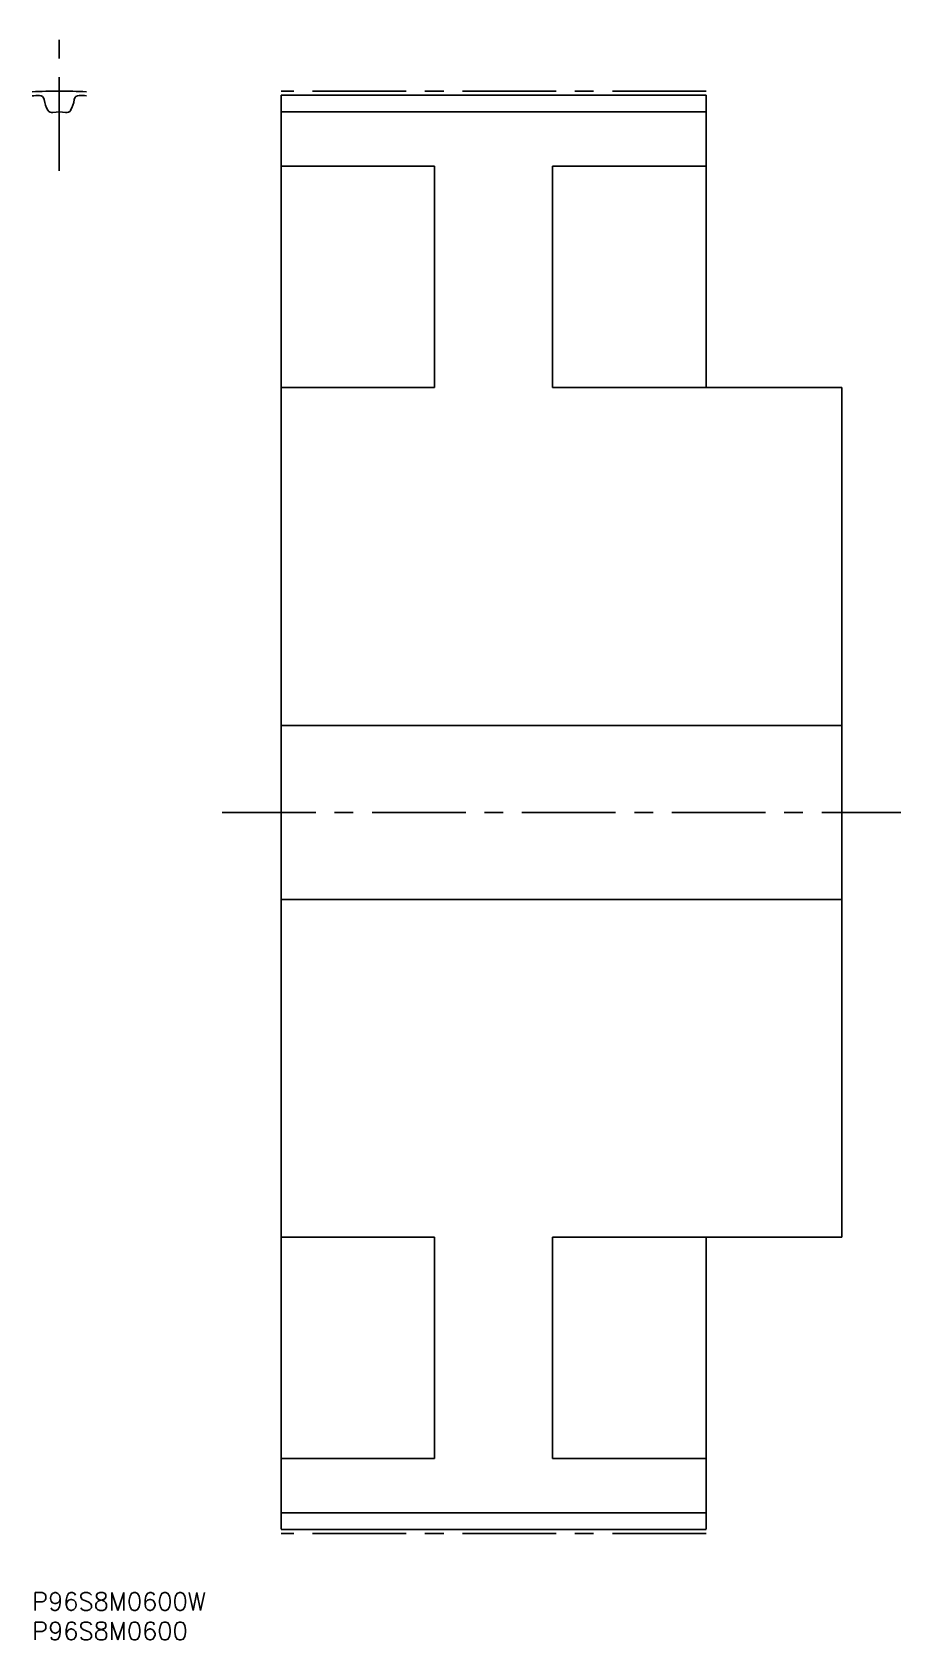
# Model space of a CAD drawing. Extents: x 0 to 147, y -8 to 264.
import ezdxf

# ---------------------------------------------------------------- set-up
doc = ezdxf.new("R2010")
doc.units = 0
doc.header["$LTSCALE"] = 0.5
doc.linetypes.add('CENTER', pattern=[50.8, 31.75, -6.35, 6.35, -6.35])
for name, color, linetype in [('MSM_CENTER', 1, 'CENTER'), ('MSM_CONTINUOUS', 7, 'CONTINUOUS'), ('MSM_PART_NUMBER', 7, 'CONTINUOUS')]:
    doc.layers.add(name, color=color, linetype=linetype)
doc.styles.get("Standard").update_dxf_attribs({"font": 'txt.shx', "height": 3, "bigfont": 'bigfont.shx'})

# ---------------------------------------------------------------- blocks, each defined once
blk = doc.blocks.new('*U17')
at = {"layer": 'MSM_PART_NUMBER'}
blk.add_text('P96S8M0600W', height=3, dxfattribs=at).set_placement((0, -3))
blk = doc.blocks.new('*U18')
at = {"layer": 'MSM_PART_NUMBER'}
blk.add_text('P96S8M0600', height=3, dxfattribs=at).set_placement((0, -8))

msp = doc.modelspace()

# ---------------------------------------------------------------- linework, layer by layer
at = {"layer": 'MSM_CENTER'}
for p, q in [((4.59, 240.94), (4.59, 264.46)), ((114.18, 254.46), (42.18, 254.46)), ((32.18, 132.23), (147.18, 132.23)), ((114.18, 10), (42.18, 10))]:
    msp.add_line(p, q, dxfattribs=at)
msp.add_arc((4.59, 132.23), 122.23, 87.8472, 92.1528, dxfattribs=at)
at = {"layer": 'MSM_CONTINUOUS'}
for p, q in [((42.18, 10.73), (42.18, 253.77)), ((114.18, 253.77), (42.18, 253.77)), ((114.18, 204.23), (114.18, 253.77)), ((114.18, 250.94), (42.18, 250.94)), ((42.18, 241.73), (68.18, 241.73)), ((68.18, 241.73), (68.18, 204.23)), ((88.18, 204.23), (88.18, 241.73)), ((88.18, 241.73), (114.18, 241.73)), ((68.18, 204.23), (42.18, 204.23)), ((137.18, 204.23), (88.18, 204.23)), ((137.18, 60.23), (137.18, 204.23)), ((137.18, 146.98), (42.18, 146.98)), ((42.18, 117.48), (137.18, 117.48)), ((42.18, 60.23), (68.18, 60.23)), ((68.18, 60.23), (68.18, 22.73)), ((88.18, 22.73), (88.18, 60.23)), ((88.18, 60.23), (137.18, 60.23)), ((114.18, 10.73), (114.18, 60.23)), ((68.18, 22.73), (42.18, 22.73)), ((114.18, 22.73), (88.18, 22.73)), ((42.18, 13.51), (114.18, 13.51)), ((114.18, 10.68), (42.18, 10.68))]:
    msp.add_line(p, q, dxfattribs=at)
for centre, radius, start, end in [((4.59, 132.23), 121.54, 91.5851, 92.1649), ((1.25, 252.93), 0.8, 8.1077, 91.5851), ((7.93, 252.93), 0.8, 88.4149, 171.8923), ((4.59, 132.23), 121.55, 87.8351, 88.4149), ((7.19, 253.77), 5.2, 188.1077, 209.3753), ((3.36, 251.62), 0.8, 209.3753, 281.8712), ((4.59, 245.74), 5.2, 78.1288, 101.8712), ((5.83, 251.62), 0.8, 258.1288, 330.6247), ((1.99, 253.77), 5.2, 330.6247, 351.8923)]:
    msp.add_arc(centre, radius, start, end, dxfattribs=at)

# ---------------------------------------------------------------- block references
for name in ['*U17', '*U18']:
    msp.add_blockref(name, (0, 0), dxfattribs=at)

doc.saveas('drawing.dxf')
